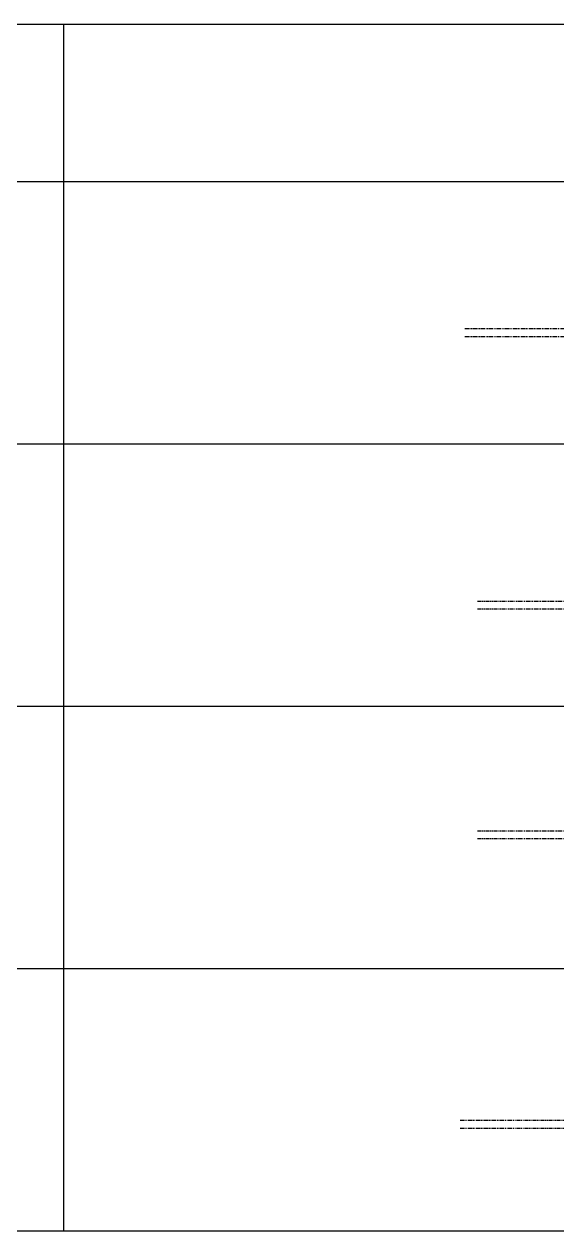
# Model space of a CAD drawing. Extents: x -275225 to 47266, y -41063 to 95295.
# Drawn here: x -212849 to -212008, y -12761 to -10855 of the extents above; entities that cross this region are included whole.
import ezdxf

# ---------------------------------------------------------------- set-up
doc = ezdxf.new("R2010")
doc.units = 0
doc.header["$LTSCALE"] = 0.2
doc.linetypes.add('PHANTOM', pattern=[63.5, 31.75, -6.35, 6.35, -6.35, 6.35, -6.35])
doc.layers.add('_P18_製品寸法', color=9, linetype='Continuous')
doc.layers.add('_別途', color=6, linetype='PHANTOM')

# ---------------------------------------------------------------- blocks, each defined once
blk = doc.blocks.new('*U2228')
at = {"layer": '_別途'}
for p, q in [((-155, 12.5), (-453.4144, 12.5)), ((-155, 0), (-453.4144, 0))]:
    blk.add_line(p, q, dxfattribs=at)
blk = doc.blocks.new('*U2234')
at = {"layer": '_別途'}
for p, q in [((-182.5, 12.5), (-480.9144, 12.5)), ((-182.5, 0), (-480.9144, 0))]:
    blk.add_line(p, q, dxfattribs=at)
blk = doc.blocks.new('*U2215')
at = {"layer": '_別途'}
for p, q in [((-175, 12.5), (-473.4144, 12.5)), ((-175, 0), (-473.4144, 0))]:
    blk.add_line(p, q, dxfattribs=at)
blk = doc.blocks.new('*U2221')
at = {"layer": '_別途'}
for p, q in [((-155, 12.5), (-453.4144, 12.5)), ((-155, 0), (-453.4144, 0))]:
    blk.add_line(p, q, dxfattribs=at)

msp = doc.modelspace()

# ---------------------------------------------------------------- linework, layer by layer
at = {"layer": '_P18_製品寸法'}
for p, q in [((-215087.3, -10854.8), (-210487, -10854.8)), ((-212787.1, -10854.8), (-212787.1, -12760.5)), ((-215087.3, -11103.1), (-210487, -11103.1)), ((-215087.3, -11517.5), (-210487, -11517.5)), ((-215087.3, -11931.8), (-210487, -11931.8)), ((-215087.3, -12346.2), (-210487, -12346.2)), ((-215087.3, -12760.5), (-210487, -12760.5))]:
    msp.add_line(p, q, dxfattribs=at)

# ---------------------------------------------------------------- block references
for name, p in [('*U2215', (-211680.4, -11348.7)), ('*U2221', (-211680.4, -11778.9)), ('*U2228', (-211680.4, -12141.6)), ('*U2234', (-211680.4, -12599))]:
    msp.add_blockref(name, p)

doc.saveas('drawing.dxf')
